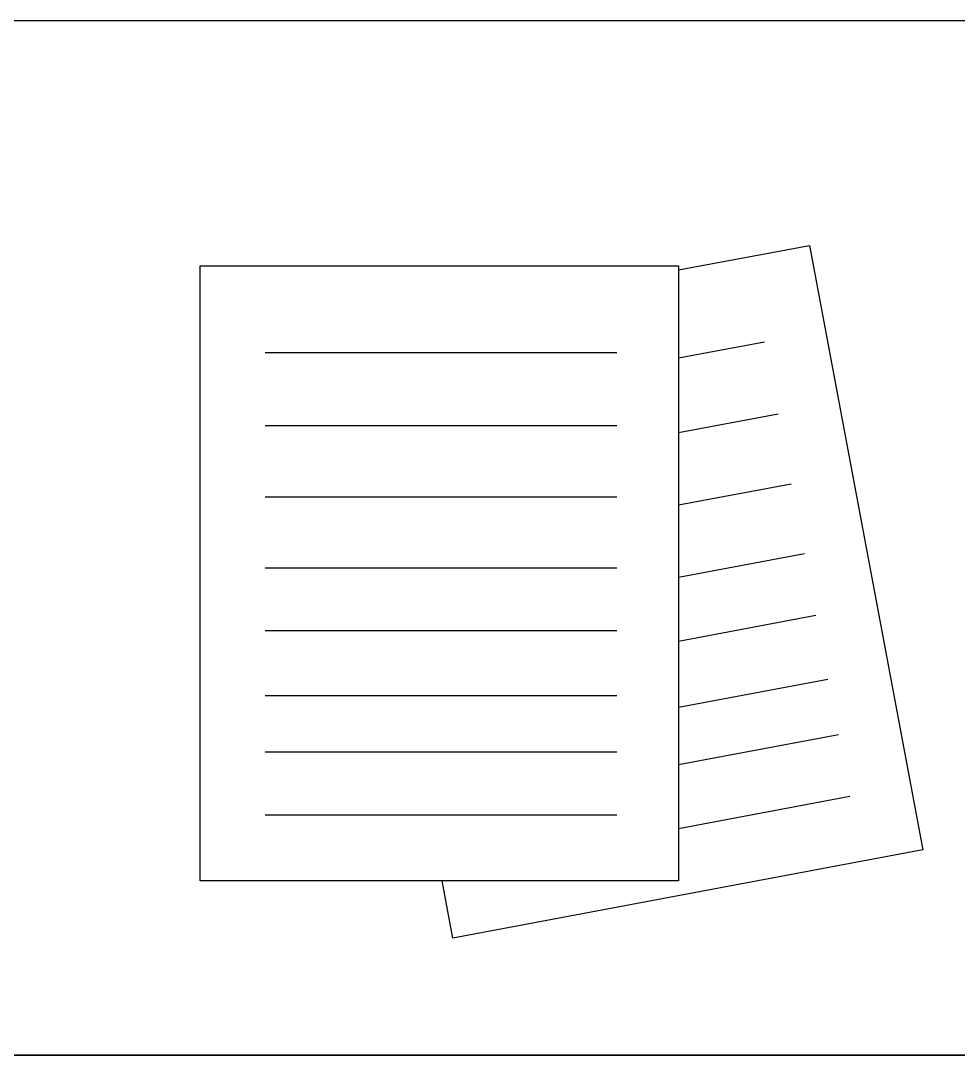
# Model space of a CAD drawing. Header units: inches. Extents: x 9636 to 21597, y -10243 to 557.
# Drawn here: x 14885.97 to 14899.67, y -8729.47 to -8714.35 of the extents above; entities that cross this region are included whole.
import ezdxf

# ---------------------------------------------------------------- set-up
doc = ezdxf.new("R2010")
doc.units = ezdxf.units.IN
doc.header["$MEASUREMENT"] = 0

# ---------------------------------------------------------------- blocks, each defined once
blk = doc.blocks.new('FF')
at = {"color": 252, "ltscale": 7, "true_color": 0x939598}
for p, q in [((14985.189, -8714.35), (14876.189, -8714.35)), ((14873.189, -8729.47), (14988.189, -8729.47))]:
    blk.add_line(p, q, dxfattribs=at)
at = {"color": 252, "true_color": 0x939598}
for p, q in [((14895.58, -8717.992), (14897.492, -8717.633)), ((14897.492, -8717.633), (14899.15, -8726.466)), ((14888.589, -8717.933), (14895.58, -8717.933)), ((14888.589, -8726.92), (14888.589, -8717.933)), ((14895.58, -8717.933), (14895.58, -8726.92)), ((14895.58, -8719.279), (14896.838, -8719.043)), ((14889.536, -8719.197), (14894.677, -8719.197)), ((14895.58, -8720.368), (14897.035, -8720.094)), ((14889.536, -8720.267), (14894.677, -8720.267)), ((14895.58, -8721.425), (14897.227, -8721.116)), ((14889.536, -8721.307), (14894.677, -8721.307)), ((14895.58, -8722.483), (14897.419, -8722.138)), ((14889.536, -8722.346), (14894.677, -8722.346)), ((14895.58, -8723.416), (14897.588, -8723.039)), ((14889.536, -8723.264), (14894.677, -8723.264)), ((14895.58, -8724.381), (14897.763, -8723.971)), ((14889.536, -8724.211), (14894.677, -8724.211)), ((14895.58, -8725.22), (14897.916, -8724.782)), ((14889.536, -8725.037), (14894.677, -8725.037)), ((14895.58, -8726.154), (14898.085, -8725.683)), ((14889.536, -8725.954), (14894.677, -8725.954)), ((14899.15, -8726.466), (14892.28, -8727.756)), ((14895.58, -8726.92), (14888.589, -8726.92)), ((14892.28, -8727.756), (14892.123, -8726.92)), ((14988.189, -8729.47), (14799.189, -8729.47))]:
    blk.add_line(p, q, dxfattribs=at)

msp = doc.modelspace()

# ---------------------------------------------------------------- block references
at = {"color": 18, "true_color": 0x000000}
msp.add_blockref('FF', (0, 0), dxfattribs=at)

doc.saveas('drawing.dxf')
